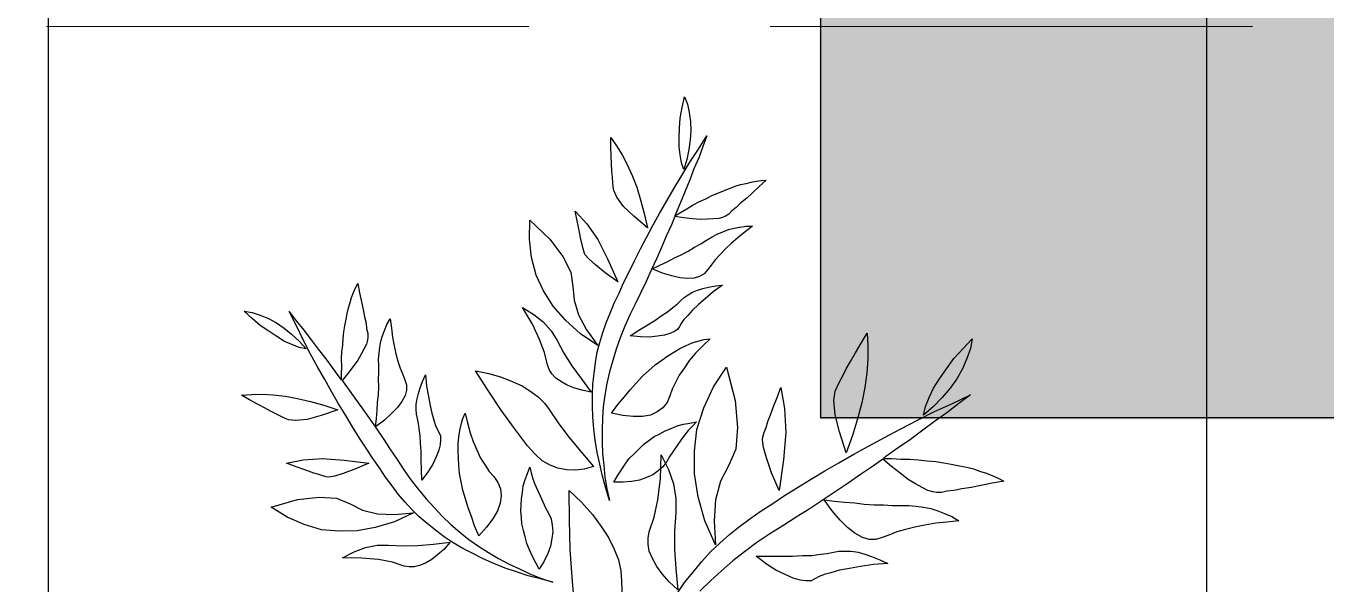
# Model space of a CAD drawing. Header units: millimetres. Extents: x 8 to 218431, y 13 to 56484.
# Drawn here: x 40692.6 to 41029.4, y 10107.7 to 10252.4 of the extents above; entities that cross this region are included whole.
import ezdxf

# ---------------------------------------------------------------- set-up
doc = ezdxf.new("R2010")
doc.units = ezdxf.units.MM
doc.header["$MEASUREMENT"] = 0
doc.linetypes.add('HIDDEN2', pattern=[0.1875, 0.125, -0.0625])
doc.layers.add('AS', color=8, linetype='HIDDEN2', lineweight=5)
doc.layers.add('Plants', color=92, linetype='Continuous')
doc.layers.add('tampak', color=7, linetype='Continuous')

# ---------------------------------------------------------------- blocks, each defined once
blk = doc.blocks.new('1')
at = {"layer": 'Plants', "linetype": 'Continuous'}
for points in [[(3130.83, 15209.65), (3132.59, 15207.25), (3134.83, 15203.89), (3137.07, 15200.69), (3139.31, 15197.33), (3141.55, 15193.97), (3143.79, 15190.61), (3145.87, 15187.25), (3148.11, 15183.73), (3150.19, 15180.37), (3152.43, 15177.01), (3154.83, 15173.81), (3157.23, 15170.77), (3159.79, 15167.89), (3162.35, 15165.01), (3165.07, 15162.29)], [(3165.71, 15156.37), (3162.83, 15158.29), (3160.11, 15160.53), (3157.39, 15162.77), (3154.83, 15165.01), (3152.59, 15167.41), (3150.35, 15169.97), (3148.27, 15172.53), (3146.35, 15175.25), (3144.27, 15178.13), (3142.35, 15181.17), (3140.27, 15184.21), (3138.19, 15187.57), (3136.11, 15190.93), (3133.87, 15194.61), (3131.79, 15198.29), (3129.55, 15202.13), (3127.47, 15205.97), (3125.23, 15210.13), (3122.99, 15214.29), (3120.75, 15218.61), (3118.51, 15223.09), (3116.43, 15227.73), (3114.19, 15232.37), (3116.43, 15229.33), (3118.83, 15226.29), (3121.07, 15223.09), (3123.31, 15220.05), (3125.71, 15216.85), (3127.95, 15213.65), (3130.19, 15210.45), (3130.67, 15209.81), (3130.67, 15211.89), (3130.83, 15214.29), (3130.83, 15216.69), (3130.99, 15218.93), (3131.31, 15221.17), (3131.47, 15223.41), (3131.79, 15225.49), (3132.11, 15227.41), (3132.59, 15229.49), (3132.91, 15231.41), (3133.39, 15233.17), (3134.03, 15234.93), (3134.51, 15236.53), (3135.15, 15238.13), (3135.79, 15239.57), (3136.59, 15241.01), (3137.07, 15237.97), (3137.71, 15235.09), (3138.19, 15232.53), (3138.51, 15230.13), (3138.99, 15228.05), (3139.15, 15226.29), (3139.47, 15224.85), (3139.47, 15223.57), (3139.31, 15222.61), (3138.99, 15221.33), (3138.19, 15219.89), (3137.23, 15218.13), (3136.11, 15216.21), (3134.51, 15214.13), (3132.75, 15211.89), (3130.83, 15209.65)], [(3099.63, 15232.85), (3102.19, 15232.37), (3104.75, 15231.41), (3107.47, 15230.29), (3110.03, 15228.85), (3112.43, 15227.09), (3114.83, 15225.01), (3117.23, 15222.77), (3119.47, 15220.21), (3117.23, 15220.69), (3114.83, 15221.65), (3112.43, 15222.77), (3110.03, 15224.37), (3107.47, 15226.13), (3104.75, 15228.05), (3102.19, 15230.45), (3099.63, 15232.85)], [(3141.39, 15194.45), (3141.71, 15197.17), (3142.03, 15199.73), (3142.19, 15202.45), (3142.51, 15204.85), (3142.67, 15207.41), (3142.67, 15209.81), (3142.83, 15212.05), (3142.83, 15214.29), (3142.83, 15216.37), (3142.99, 15218.29), (3143.31, 15220.21), (3143.63, 15222.13), (3144.27, 15223.89), (3144.91, 15225.65), (3145.71, 15227.57), (3146.83, 15229.33), (3147.15, 15226.29), (3147.47, 15223.41), (3147.95, 15220.53), (3148.43, 15217.97), (3149.07, 15215.57), (3149.71, 15213.33), (3150.51, 15211.25), (3151.15, 15209.49), (3151.63, 15207.89), (3151.63, 15206.13), (3151.15, 15204.37), (3150.03, 15202.45), (3148.59, 15200.53), (3146.67, 15198.61), (3144.27, 15196.53), (3141.39, 15194.45)], [(3155.95, 15176.85), (3155.95, 15176.85), (3155.95, 15180.21), (3155.95, 15183.41), (3155.95, 15186.29), (3155.79, 15188.85), (3155.79, 15191.25), (3155.47, 15193.49), (3155.31, 15195.25), (3154.99, 15196.85), (3154.67, 15198.29), (3154.67, 15199.89), (3154.67, 15201.49), (3154.99, 15203.25), (3155.47, 15205.01), (3156.11, 15206.77), (3156.91, 15208.85), (3157.87, 15210.93), (3158.19, 15207.25), (3158.67, 15203.89), (3159.15, 15201.01), (3159.63, 15198.45), (3160.27, 15196.21), (3160.75, 15194.45), (3161.39, 15193.01), (3161.87, 15192.05), (3162.35, 15191.09), (3162.35, 15189.81), (3162.19, 15188.21), (3161.71, 15186.45), (3160.75, 15184.37), (3159.63, 15181.97), (3158.03, 15179.57), (3155.95, 15176.85)], [(3129.23, 15200.21), (3123.79, 15198.45), (3119.31, 15197.33), (3115.63, 15197.01), (3113.23, 15197.33), (3112.11, 15197.81), (3110.83, 15198.45), (3109.39, 15199.25), (3107.47, 15200.21), (3105.55, 15201.33), (3103.31, 15202.61), (3100.75, 15204.05), (3098.19, 15205.65), (3101.39, 15205.81), (3104.91, 15205.81), (3108.43, 15205.49), (3112.27, 15205.01), (3116.27, 15204.21), (3120.43, 15203.09), (3124.75, 15201.81), (3129.23, 15200.21)], [(3138.99, 15182.77), (3134.35, 15180.85), (3130.51, 15179.57), (3127.79, 15178.77), (3125.87, 15178.45), (3125.07, 15178.61), (3123.95, 15178.93), (3122.67, 15179.41), (3121.07, 15179.89), (3119.31, 15180.53), (3117.23, 15181.33), (3114.83, 15182.29), (3112.27, 15183.25), (3117.71, 15184.21), (3123.95, 15184.53), (3130.99, 15183.89), (3138.99, 15182.77)], [(3067.92, 15155.76), (3070.13, 15154.88), (3073.07, 15153.55), (3075.95, 15152.33), (3078.9, 15151), (3081.84, 15149.68), (3084.78, 15148.35), (3087.62, 15146.95), (3090.63, 15145.51), (3093.47, 15144.12), (3096.41, 15142.79), (3099.4, 15141.64), (3102.32, 15140.59), (3105.27, 15139.72), (3108.23, 15138.86), (3111.23, 15138.17), (3114.27, 15137.65), (3117.24, 15137.24), (3120.25, 15137.01), (3123.31, 15136.96), (3126.36, 15136.91), (3129.45, 15137.03), (3132.41, 15137.37), (3135.55, 15137.67), (3138.54, 15138.19), (3141.58, 15138.88), (3138.39, 15137.94), (3135.21, 15137.01), (3132.17, 15136.31), (3129.13, 15135.62), (3125.95, 15135.14), (3123, 15134.8), (3119.97, 15134.57), (3117.05, 15134.41), (3114.18, 15134.42), (3111.41, 15134.5), (3108.61, 15134.87), (3105.82, 15135.23), (3103.13, 15135.67), (3100.6, 15136.34), (3097.99, 15137.13), (3095.49, 15137.98), (3093.04, 15139.01), (3090.4, 15140.09), (3087.81, 15141.33), (3085.11, 15142.51), (3082.28, 15143.91), (3079.44, 15145.31), (3076.36, 15146.85), (3073.39, 15148.47), (3070.24, 15150.12), (3067.2, 15151.84), (3063.92, 15153.71), (3060.63, 15155.58), (3057.28, 15157.56), (3053.86, 15159.65), (3050.48, 15161.92), (3046.99, 15164.11), (3049.8, 15163), (3052.72, 15161.96), (3055.6, 15160.74), (3058.41, 15159.63), (3061.39, 15158.47), (3064.27, 15157.25), (3067.14, 15156.03), (3067.74, 15155.8), (3066.86, 15157.21), (3065.95, 15158.91), (3064.93, 15160.54), (3064.09, 15162.13), (3063.36, 15163.78), (3062.51, 15165.37), (3061.85, 15166.91), (3061.25, 15168.35), (3060.7, 15169.97), (3060.1, 15171.4), (3059.68, 15172.8), (3059.36, 15174.27), (3059.01, 15175.56), (3058.77, 15176.91), (3058.59, 15178.16), (3058.52, 15179.48), (3060.14, 15177.62), (3061.79, 15175.94), (3063.2, 15174.4), (3064.44, 15172.91), (3065.65, 15171.71), (3066.5, 15170.58), (3067.33, 15169.74), (3067.87, 15168.87), (3068.17, 15168.15), (3068.5, 15167.15), (3068.57, 15165.83), (3068.66, 15164.23), (3068.72, 15162.45), (3068.51, 15160.36), (3068.27, 15158.1), (3067.92, 15155.76)], [(3081.53, 15149.93), (3080.59, 15151.91), (3079.72, 15153.79), (3078.68, 15155.7), (3077.88, 15157.46), (3076.9, 15159.27), (3075.88, 15160.89), (3075.04, 15162.48), (3074.09, 15164), (3073.21, 15165.41), (3072.5, 15166.78), (3071.9, 15168.22), (3071.31, 15169.66), (3070.99, 15171.12), (3070.68, 15172.59), (3070.41, 15174.23), (3070.42, 15175.9), (3071.93, 15173.97), (3073.37, 15172.16), (3074.91, 15170.41), (3076.33, 15168.87), (3077.78, 15167.52), (3079.16, 15166.27), (3080.59, 15165.2), (3081.77, 15164.27), (3082.77, 15163.39), (3083.52, 15162.2), (3083.94, 15160.8), (3083.99, 15159.02), (3083.83, 15157.11), (3083.34, 15154.99), (3082.6, 15152.57), (3081.53, 15149.93)], [(3153.07, 15166.29), (3146.83, 15163.57), (3140.59, 15161.81), (3134.67, 15160.85), (3128.75, 15160.85), (3123.15, 15161.49), (3117.55, 15163.25), (3112.11, 15165.81), (3106.99, 15169.17), (3115.63, 15171.41), (3122.67, 15172.05), (3128.27, 15171.57), (3132.59, 15169.65), (3136.59, 15167.57), (3141.39, 15166.29), (3146.83, 15165.97), (3153.07, 15166.29)], [(3098.87, 15144.17), (3098.87, 15144.17), (3097.44, 15146.45), (3096.09, 15148.62), (3094.87, 15150.57), (3093.67, 15152.24), (3092.65, 15153.87), (3091.49, 15155.25), (3090.63, 15156.38), (3089.73, 15157.33), (3088.91, 15158.17), (3088.23, 15159.26), (3087.55, 15160.34), (3087.02, 15161.67), (3086.6, 15163.07), (3086.29, 15164.53), (3085.95, 15166.28), (3085.71, 15168.1), (3087.49, 15165.74), (3089.24, 15163.67), (3090.79, 15161.92), (3092.2, 15160.38), (3093.59, 15159.14), (3094.66, 15158.15), (3095.7, 15157.44), (3096.44, 15156.99), (3097.17, 15156.55), (3097.71, 15155.68), (3098.28, 15154.52), (3098.7, 15153.13), (3098.94, 15151.31), (3099.19, 15149.21), (3099.13, 15146.9), (3098.87, 15144.17)], [(3118.94, 15139.36), (3118.94, 15139.36), (3116.71, 15140.99), (3114.77, 15142.64), (3112.9, 15144.19), (3111.13, 15145.8), (3109.37, 15147.42), (3107.89, 15149.06), (3106.41, 15150.7), (3105.22, 15152.37), (3104.09, 15153.93), (3103.07, 15155.56), (3102.12, 15157.08), (3101.39, 15158.73), (3100.72, 15160.28), (3100.23, 15161.78), (3099.85, 15163.36), (3099.65, 15164.89), (3101.44, 15162.99), (3103.34, 15161.16), (3105.21, 15159.61), (3107.13, 15158.24), (3109.04, 15156.87), (3110.97, 15155.97), (3112.72, 15155.1), (3114.44, 15154.52), (3116.13, 15153.76), (3117.55, 15152.68), (3118.61, 15151.23), (3119.41, 15149.47), (3119.78, 15147.43), (3119.78, 15145.02), (3119.52, 15142.29), (3118.94, 15139.36)], [(3036.91, 15158.26), (3038.85, 15159.02), (3041, 15159.46), (3043.32, 15159.85), (3045.66, 15159.96), (3048.04, 15159.79), (3050.55, 15159.39), (3053.13, 15158.89), (3055.73, 15158.11), (3054.01, 15157.48), (3051.97, 15157.12), (3049.87, 15156.86), (3047.57, 15156.92), (3045.08, 15157.03), (3042.42, 15157.18), (3039.67, 15157.72), (3036.91, 15158.26)], [(3136.82, 15139.98), (3136.82, 15139.98), (3135.18, 15140.91), (3133.64, 15141.92), (3132.11, 15142.92), (3130.69, 15143.99), (3129.41, 15145.31), (3128.2, 15146.51), (3126.99, 15147.72), (3126, 15149.06), (3125.01, 15150.41), (3124.24, 15151.89), (3123.53, 15153.26), (3122.87, 15154.8), (3122.2, 15156.35), (3121.75, 15158.03), (3121.48, 15159.67), (3121.14, 15161.42), (3122.28, 15160.33), (3123.42, 15159.23), (3124.6, 15158.3), (3125.96, 15157.34), (3127.32, 15156.38), (3128.67, 15155.42), (3130.03, 15154.45), (3131.43, 15153.67), (3132.79, 15152.7), (3133.89, 15151.43), (3134.88, 15150.09), (3135.61, 15148.43), (3136.3, 15146.6), (3136.67, 15144.56), (3136.82, 15142.39), (3136.82, 15139.98)], [(3164.75, 15156.53), (3162.67, 15154.29), (3160.59, 15152.53), (3158.67, 15151.09), (3156.59, 15149.97), (3154.67, 15149.17), (3152.91, 15148.85), (3151.31, 15148.85), (3149.71, 15149.17), (3145.87, 15150.45), (3141.39, 15151.41), (3135.95, 15152.05), (3129.71, 15152.21), (3133.55, 15154.13), (3137.23, 15155.41), (3141.07, 15156.05), (3144.75, 15156.05), (3149.39, 15155.73), (3154.19, 15155.73), (3159.31, 15156.05), (3164.75, 15156.53)], [(3070.84, 15148.68), (3067.89, 15145.18), (3065.33, 15142.52), (3062.97, 15140.74), (3061.21, 15139.94), (3060.24, 15139.79), (3059.1, 15139.68), (3057.79, 15139.61), (3056.08, 15139.45), (3054.3, 15139.4), (3052.24, 15139.31), (3049.89, 15139.2), (3047.48, 15139.2), (3049.58, 15140.67), (3051.97, 15142.16), (3054.49, 15143.44), (3057.3, 15144.74), (3060.35, 15145.9), (3063.65, 15146.9), (3067.12, 15147.87), (3070.84, 15148.68)], [(3168.59, 15129.81), (3161.55, 15129.17), (3154.19, 15128.69), (3146.67, 15128.53), (3138.99, 15128.37), (3142.03, 15131.57), (3145.23, 15134.45), (3148.27, 15136.69), (3151.15, 15138.61), (3154.19, 15140.05), (3156.91, 15141.17), (3159.79, 15141.81), (3162.35, 15141.97), (3167.47, 15142.13)], [(3084.85, 15140.99), (3082.52, 15137.72), (3080.46, 15135.23), (3078.95, 15133.53), (3077.79, 15132.5), (3077.18, 15132.27), (3076.28, 15132.01), (3075.21, 15131.79), (3073.92, 15131.44), (3072.46, 15131.13), (3070.71, 15130.79), (3068.67, 15130.42), (3066.53, 15129.98), (3069.81, 15132.94), (3073.91, 15135.81), (3078.95, 15138.36), (3084.85, 15140.99)], [(3101.4, 15135.79), (3098.32, 15131.3), (3094.83, 15127.46), (3091.22, 15124.29), (3087.21, 15121.78), (3083.14, 15119.84), (3078.59, 15118.66), (3073.82, 15118.09), (3068.92, 15118.19), (3073.83, 15123.38), (3078.33, 15126.8), (3082.33, 15128.85), (3086.08, 15129.38), (3089.67, 15129.67), (3093.47, 15130.83), (3097.3, 15132.92), (3101.4, 15135.79)], [(3113.46, 15134.12), (3113, 15131.72), (3112.33, 15129.64), (3111.64, 15127.85), (3110.71, 15126.21), (3109.74, 15124.85), (3108.69, 15123.89), (3107.6, 15123.21), (3106.38, 15122.75), (3103.23, 15121.99), (3099.79, 15120.74), (3095.82, 15118.87), (3091.52, 15116.33), (3093.31, 15119.26), (3095.27, 15121.69), (3097.6, 15123.75), (3100.1, 15125.31), (3103.38, 15127.06), (3106.64, 15129.1), (3109.97, 15131.49), (3113.46, 15134.12)], [(3132.72, 15134.7), (3133.47, 15132.3), (3133.69, 15130.02), (3133.62, 15127.71), (3133.2, 15125.49), (3132.36, 15123.45), (3131.24, 15121.39), (3129.51, 15119.56), (3127.4, 15117.63), (3122.89, 15114.21), (3118.11, 15110.76), (3113.07, 15107.46), (3107.93, 15104.1), (3108.64, 15107.56), (3109.58, 15110.87), (3110.7, 15113.67), (3111.84, 15116.2), (3113.29, 15118.47), (3114.66, 15120.38), (3116.34, 15122.03), (3118.01, 15123.23), (3121.41, 15125.51), (3125.11, 15128.28), (3128.9, 15131.4), (3132.72, 15134.7)], [(3110.49, 15069.56), (3112.38, 15071.01), (3115.02, 15072.85), (3117.55, 15074.7), (3120.2, 15076.55), (3122.84, 15078.4), (3125.49, 15080.25), (3128.15, 15081.97), (3130.92, 15083.82), (3133.57, 15085.54), (3136.22, 15087.39), (3138.74, 15089.36), (3141.13, 15091.34), (3143.39, 15093.43), (3145.65, 15095.53), (3147.78, 15097.75), (3149.78, 15100.1), (3151.65, 15102.44), (3153.39, 15104.91), (3155, 15107.51), (3156.61, 15110.1), (3158.09, 15112.82), (3159.31, 15115.54), (3160.66, 15118.38), (3161.75, 15121.22), (3162.71, 15124.19), (3161.88, 15120.97), (3161.05, 15117.75), (3160.09, 15114.79), (3159.13, 15111.82), (3157.92, 15108.85), (3156.69, 15106.13), (3155.34, 15103.42), (3153.99, 15100.83), (3152.51, 15098.36), (3151.02, 15096.03), (3149.27, 15093.81), (3147.53, 15091.6), (3145.78, 15089.51), (3143.9, 15087.68), (3141.89, 15085.85), (3139.88, 15084.14), (3137.74, 15082.56), (3135.47, 15080.84), (3133.07, 15079.26), (3130.67, 15077.54), (3128.02, 15075.82), (3125.37, 15074.1), (3122.46, 15072.25), (3119.56, 15070.52), (3116.52, 15068.66), (3113.49, 15066.93), (3110.2, 15065.07), (3106.91, 15063.21), (3103.49, 15061.34), (3099.95, 15059.47), (3096.27, 15057.73), (3092.6, 15055.86), (3094.99, 15057.7), (3097.38, 15059.68), (3099.9, 15061.52), (3102.3, 15063.37), (3104.81, 15065.34), (3107.34, 15067.19), (3109.86, 15069.03), (3110.36, 15069.43), (3108.7, 15069.39), (3106.77, 15069.48), (3104.86, 15069.44), (3103.06, 15069.53), (3101.26, 15069.74), (3099.47, 15069.83), (3097.8, 15070.05), (3096.26, 15070.28), (3094.59, 15070.63), (3093.05, 15070.85), (3091.63, 15071.2), (3090.21, 15071.69), (3088.92, 15072.04), (3087.63, 15072.53), (3086.47, 15073.01), (3085.31, 15073.63), (3087.73, 15074.07), (3090.02, 15074.63), (3092.06, 15075.05), (3093.97, 15075.35), (3095.63, 15075.77), (3097.04, 15075.93), (3098.18, 15076.21), (3099.21, 15076.23), (3099.98, 15076.12), (3101.01, 15075.88), (3102.17, 15075.27), (3103.59, 15074.53), (3105.15, 15073.67), (3106.84, 15072.42), (3108.66, 15071.05), (3110.49, 15069.56)], [(3159.33, 15120.66), (3159.33, 15120.66), (3157.68, 15119.73), (3156.04, 15118.92), (3154.39, 15118.12), (3152.74, 15117.44), (3150.96, 15117.02), (3149.3, 15116.6), (3147.64, 15116.18), (3145.98, 15116.02), (3144.32, 15115.86), (3142.66, 15115.95), (3141.12, 15116.04), (3139.45, 15116.27), (3137.78, 15116.49), (3136.11, 15116.96), (3134.56, 15117.57), (3132.88, 15118.17), (3134.41, 15118.59), (3135.93, 15119.01), (3137.33, 15119.55), (3138.85, 15120.22), (3140.37, 15120.89), (3141.9, 15121.57), (3143.42, 15122.24), (3144.81, 15123.04), (3146.33, 15123.71), (3147.99, 15124), (3149.65, 15124.16), (3151.45, 15123.95), (3153.38, 15123.6), (3155.31, 15122.88), (3157.25, 15121.89), (3159.33, 15120.66)], [(3150.7, 15104.98), (3150.7, 15104.98), (3148.16, 15103.9), (3145.75, 15103.08), (3143.46, 15102.27), (3141.17, 15101.58), (3138.88, 15100.89), (3136.71, 15100.46), (3134.55, 15100.03), (3132.5, 15099.86), (3130.58, 15099.69), (3128.66, 15099.65), (3126.87, 15099.61), (3125.08, 15099.83), (3123.41, 15100.05), (3121.86, 15100.4), (3120.32, 15100.88), (3118.9, 15101.49), (3121.44, 15102.05), (3123.99, 15102.75), (3126.28, 15103.57), (3128.43, 15104.51), (3130.59, 15105.45), (3132.36, 15106.64), (3134, 15107.7), (3135.38, 15108.88), (3136.9, 15109.94), (3138.55, 15110.61), (3140.33, 15110.78), (3142.26, 15110.56), (3144.2, 15109.84), (3146.27, 15108.6), (3148.48, 15106.98), (3150.7, 15104.98)], [(3152.39, 15097.59), (3154.22, 15095.97), (3155.66, 15094.33), (3156.85, 15092.82), (3157.78, 15091.18), (3158.45, 15089.66), (3158.74, 15088.25), (3158.77, 15086.97), (3158.54, 15085.69), (3157.58, 15082.6), (3156.89, 15079), (3156.47, 15074.63), (3156.45, 15069.64), (3154.85, 15072.68), (3153.76, 15075.6), (3153.18, 15078.66), (3153.12, 15081.6), (3153.3, 15085.32), (3153.21, 15089.16), (3152.87, 15093.25), (3152.39, 15097.59)], [(3136.29, 15090.21), (3136.29, 15090.21), (3133.6, 15090.15), (3131.04, 15090.1), (3128.74, 15090.05), (3126.7, 15089.88), (3124.78, 15089.83), (3122.99, 15089.54), (3121.59, 15089.38), (3120.31, 15089.1), (3119.17, 15088.82), (3117.89, 15088.79), (3116.61, 15088.76), (3115.19, 15088.99), (3113.78, 15089.34), (3112.36, 15089.83), (3110.68, 15090.43), (3109, 15091.16), (3111.94, 15091.48), (3114.62, 15091.92), (3116.91, 15092.36), (3118.95, 15092.78), (3120.73, 15093.33), (3122.13, 15093.75), (3123.27, 15094.28), (3124.03, 15094.68), (3124.79, 15095.08), (3125.82, 15095.11), (3127.1, 15095.01), (3128.52, 15094.65), (3130.2, 15093.92), (3132.13, 15093.06), (3134.08, 15091.83), (3136.29, 15090.21)], [(3122.46, 15078.26), (3120.28, 15078.47), (3118.23, 15078.68), (3116.05, 15078.77), (3114.13, 15078.98), (3112.08, 15079.07), (3110.16, 15079.02), (3108.36, 15079.11), (3106.57, 15079.08), (3104.91, 15079.04), (3103.37, 15079.14), (3101.83, 15079.36), (3100.29, 15079.58), (3098.87, 15080.06), (3097.45, 15080.55), (3095.9, 15081.15), (3094.47, 15082.02), (3096.9, 15082.33), (3099.2, 15082.63), (3101.49, 15083.06), (3103.53, 15083.49), (3105.44, 15084.04), (3107.22, 15084.59), (3108.87, 15085.27), (3110.27, 15085.81), (3111.54, 15086.22), (3112.95, 15086.25), (3114.36, 15085.9), (3115.92, 15085.04), (3117.48, 15083.92), (3119.05, 15082.41), (3120.75, 15080.53), (3122.46, 15078.26)], [(3144.79, 15088.08), (3147.07, 15083.14), (3148.58, 15078.18), (3149.45, 15073.46), (3149.55, 15068.73), (3149.14, 15064.24), (3147.82, 15059.73), (3145.87, 15055.33), (3143.27, 15051.18), (3141.33, 15058.05), (3140.7, 15063.67), (3140.99, 15068.16), (3142.45, 15071.65), (3144.04, 15074.88), (3144.99, 15078.74), (3145.15, 15083.1), (3144.79, 15088.08)], [(3131.85, 15076.54), (3133.46, 15072.86), (3134.55, 15069.81), (3135.24, 15067.65), (3135.53, 15066.12), (3135.41, 15065.48), (3135.17, 15064.58), (3134.81, 15063.55), (3134.46, 15062.26), (3133.97, 15060.84), (3133.37, 15059.16), (3132.64, 15057.23), (3131.92, 15055.16), (3131.06, 15059.5), (3130.69, 15064.48), (3131.09, 15070.12), (3131.85, 15076.54)], [(3118.06, 15068.44), (3119.56, 15064.12), (3120.54, 15060.55), (3120.86, 15057.62), (3120.64, 15055.69), (3120.28, 15054.79), (3119.79, 15053.75), (3119.17, 15052.59), (3118.43, 15051.03), (3117.57, 15049.48), (3116.59, 15047.67), (3115.48, 15045.59), (3114.24, 15043.52), (3114.06, 15046.08), (3114, 15048.89), (3114.2, 15051.71), (3114.51, 15054.79), (3115.09, 15058), (3115.91, 15061.35), (3116.86, 15064.83), (3118.06, 15068.44)], [(3092.46, 15044.21), (3092.8, 15046.26), (3093.53, 15048.33), (3094.38, 15050.52), (3095.48, 15052.59), (3096.85, 15054.54), (3098.47, 15056.5), (3100.22, 15058.46), (3102.23, 15060.29), (3101.89, 15058.49), (3101.16, 15056.56), (3100.31, 15054.62), (3099.07, 15052.67), (3097.7, 15050.59), (3096.21, 15048.38), (3094.34, 15046.3), (3092.46, 15044.21)]]:
    blk.add_lwpolyline(points, dxfattribs=at)
blk = doc.blocks.new('KOLOM')
at = {"layer": 'tampak', "transparency": 33554687}
h = blk.add_hatch(color=5, dxfattribs=at)
h.dxf.hatch_style = 1
h.paths.add_polyline_path([(1780621.98, 55617.67), (1780421.98, 55617.67), (1780421.98, 55217.67), (1780621.98, 55217.67)])
h.paths.add_polyline_path([(1780621.98, 52920.47), (1780421.98, 52920.47), (1780421.98, 52520.47), (1780621.98, 52520.47)])
h.paths.add_polyline_path([(1780621.98, 50225.87), (1780421.98, 50225.87), (1780421.98, 49825.87), (1780621.98, 49825.87)])
h.paths.add_polyline_path([(1780621.98, 47518.78), (1780421.98, 47518.78), (1780421.98, 47118.78), (1780621.98, 47118.78)])
h.paths.add_polyline_path([(1780621.98, 44836.68), (1780421.98, 44836.68), (1780421.98, 44436.68), (1780621.98, 44436.68)])
blk.add_lwpolyline([(1780422.2, 47519.26), (1780422.2, 47119.26), (1780622.2, 47119.26), (1780622.2, 47519.26), (1780422.2, 47519.26)])
blk = doc.blocks.new('GRID')
at = {"layer": 'AS', "ltscale": 1000}
blk.add_line((1814299.96, 47220.6), (1830263.03, 47220.6), dxfattribs=at)

msp = doc.modelspace()

# ---------------------------------------------------------------- linework, layer by layer
msp.add_lwpolyline([(40998.45, 18331.4), (40998.45, 7768.78), (40698.45, 7768.78), (40698.45, 18331.4)], close=True)

# ---------------------------------------------------------------- block references
for name, p in [('GRID', (-1789164.58, -36968.38)), ('KOLOM', (-1739523.75, -36968.38))]:
    msp.add_blockref(name, p)
at = {"rotation": 270}
msp.add_blockref('1', (25704.93, 13270.91), dxfattribs=at)

doc.saveas('drawing.dxf')
